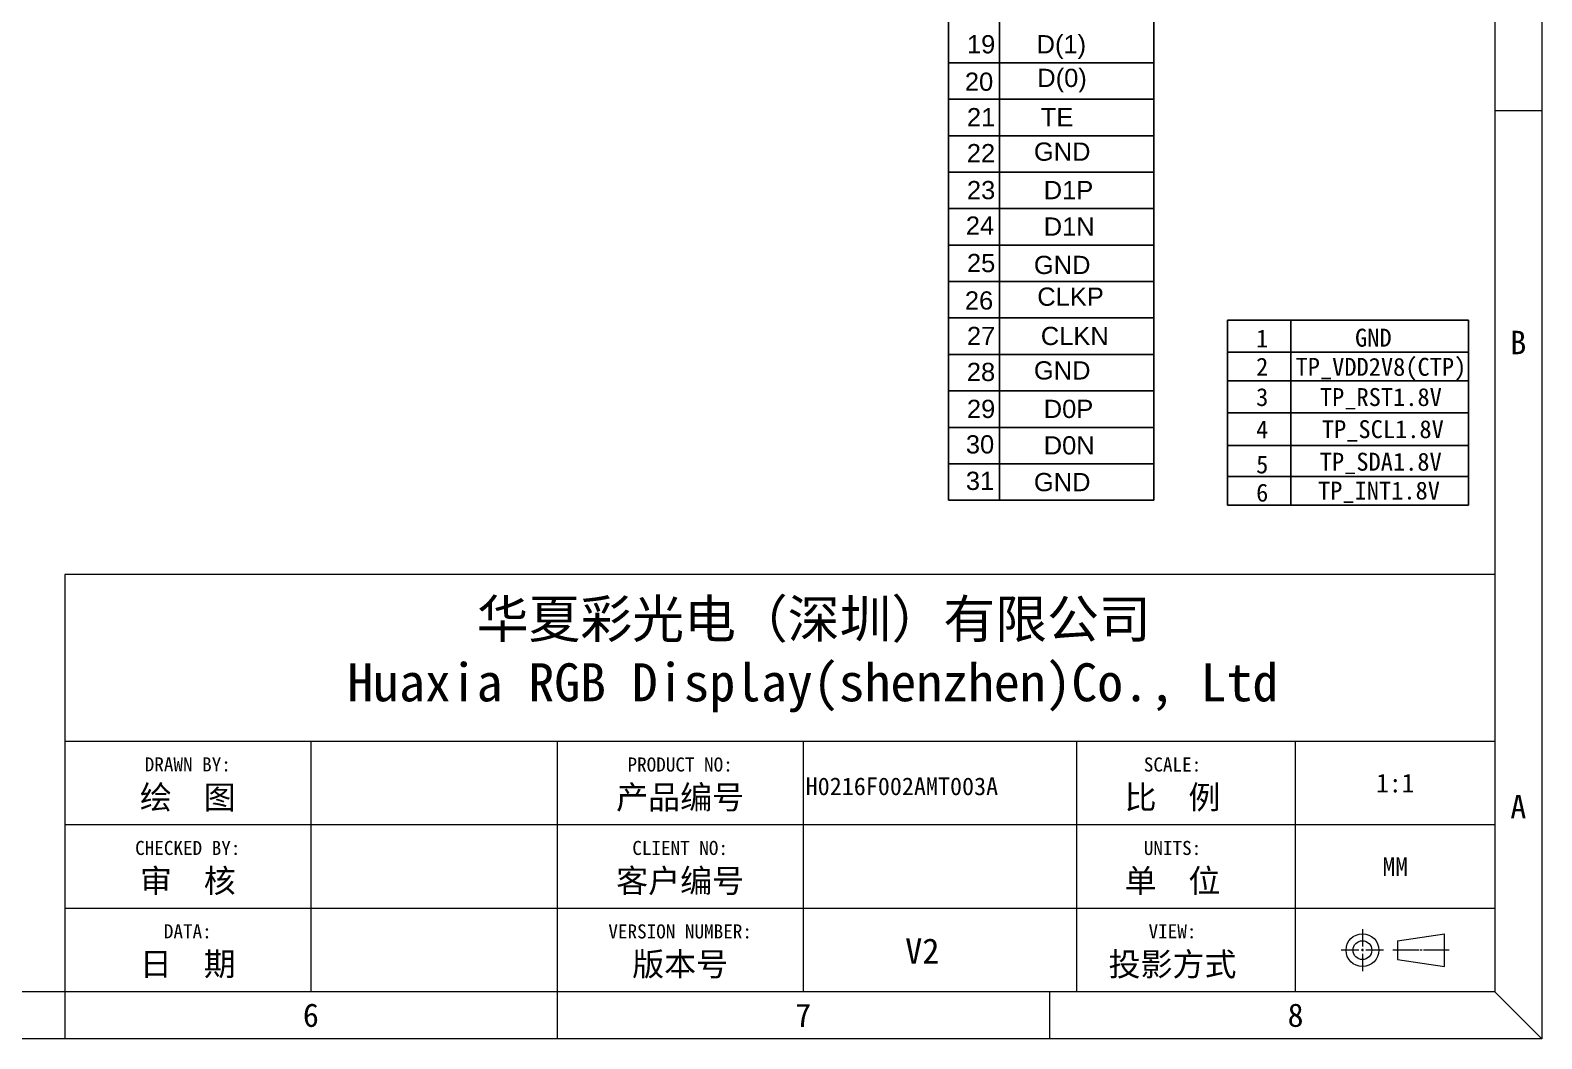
# Model space of a CAD drawing. Header units: millimetres. Extents: x 1773 to 2105, y 395 to 649.
# Drawn here: x 1977.6 to 2105, y 394.8 to 479.8 of the extents above; entities that cross this region are included whole.
import ezdxf
from ezdxf.enums import TextEntityAlignment as Align

# ---------------------------------------------------------------- set-up
doc = ezdxf.new("R2010")
doc.units = ezdxf.units.MM
doc.layers.add('dim', color=3, linetype='Continuous')
doc.layers.add('图框', color=7, linetype='Continuous')
doc.styles.add('Arial Regular', font='arial.ttf')
doc.styles.add('宋体', font='')
doc.styles.add('汉字', font='')
doc.styles.get('宋体').set_extended_font_data('SimSun')
doc.styles.get('汉字').set_extended_font_data('NSimSun')

# ---------------------------------------------------------------- blocks, each defined once
blk = doc.blocks.new('新块')
at = {"color": 1, "lineweight": 0}
blk.add_attdef('NAME', text='', height=5, dxfattribs=at).set_placement((0, 0), align=Align.MIDDLE)

msp = doc.modelspace()

# ---------------------------------------------------------------- linework, layer by layer
msp.add_line((2072.318, 440.208), (2072.318, 538.562))
at = {"lineweight": 0}
for p, q in [((2101.052, 473.071), (2105.004, 473.071)), ((2101.052, 419.875), (1980.511, 419.875)), ((2001.26, 419.875), (2001.26, 398.77)), ((2022.008, 419.875), (2022.008, 398.77)), ((2042.757, 419.875), (2042.757, 398.77)), ((2065.82, 398.77), (2065.82, 419.875)), ((2084.255, 398.77), (2084.255, 419.875)), ((2101.052, 412.84), (1980.511, 412.84)), ((2101.052, 405.805), (1980.511, 405.805)), ((2092.851, 403.078), (2096.803, 403.671)), ((2092.851, 403.078), (2092.851, 401.497)), ((2096.803, 400.904), (2096.803, 403.671)), ((2092.851, 401.497), (2096.803, 400.904)), ((1980.511, 398.77), (1980.511, 394.818)), ((2022.008, 398.77), (2022.008, 394.818)), ((2063.506, 398.77), (2063.506, 394.818)), ((2101.052, 398.77), (2105.004, 394.818))]:
    msp.add_line(p, q, dxfattribs=at)
at = {"color": 3}
for p, q in [((2078.514, 455.387), (2078.514, 439.793)), ((2078.514, 455.387), (2098.827, 455.387)), ((2083.863, 455.387), (2083.863, 439.793)), ((2083.863, 455.387), (2083.863, 439.793)), ((2098.827, 455.387), (2098.827, 439.793)), ((2078.514, 452.696), (2098.827, 452.696)), ((2078.514, 450.265), (2098.827, 450.265)), ((2078.514, 447.575), (2098.827, 447.575)), ((2078.514, 444.839), (2098.827, 444.839)), ((2078.514, 442.224), (2098.827, 442.224)), ((2078.514, 439.793), (2098.827, 439.793))]:
    msp.add_line(p, q, dxfattribs=at)
at = {"color": 1, "lineweight": 0}
for p, q in [((2089.887, 404.066), (2089.887, 402.584)), ((2089.59, 402.288), (2088.108, 402.288)), ((2089.986, 402.288), (2089.788, 402.288)), ((2089.887, 402.386), (2089.887, 402.189)), ((2089.887, 401.991), (2089.887, 400.509)), ((2091.665, 402.288), (2090.183, 402.288)), ((2094.629, 402.288), (2092.456, 402.288)), ((2094.926, 402.288), (2094.728, 402.288)), ((2097.198, 402.288), (2095.025, 402.288))]:
    msp.add_line(p, q, dxfattribs=at)
at = {"lineweight": 0}
for points in [[(1773.023, 629.576), (2105.004, 629.576), (2105.004, 394.818), (1773.023, 394.818)], [(1776.975, 625.624), (2101.052, 625.624), (2101.052, 398.77), (1776.975, 398.77)]]:
    msp.add_lwpolyline(points, close=True, dxfattribs=at)
msp.add_lwpolyline([(2101.052, 433.944), (1980.511, 433.944), (1980.511, 398.77)], dxfattribs=at)
for radius in [1.383, 0.79]:
    msp.add_circle((2089.887, 402.288), radius, dxfattribs=at)
at = {"layer": '图框', "color": 0}
for p, q in [((2054.99, 538.562), (2054.99, 440.208)), ((2059.293, 538.562), (2059.293, 440.208)), ((2054.99, 477.091), (2072.318, 477.091)), ((2054.99, 474.018), (2072.318, 474.018)), ((2054.99, 470.944), (2072.318, 470.944)), ((2054.99, 467.87), (2072.318, 467.87)), ((2054.99, 464.797), (2072.318, 464.797)), ((2054.99, 461.723), (2072.318, 461.723)), ((2054.99, 458.65), (2072.318, 458.65)), ((2054.99, 455.576), (2072.318, 455.576)), ((2054.99, 452.503), (2072.318, 452.503)), ((2054.99, 449.429), (2072.318, 449.429)), ((2054.99, 446.355), (2072.318, 446.355)), ((2054.99, 443.282), (2072.318, 443.282)), ((2054.99, 440.208), (2072.318, 440.208))]:
    msp.add_line(p, q, dxfattribs=at)
at = {"layer": '图框'}
msp.add_line((2072.318, 443.282), (2072.318, 538.562), dxfattribs=at)

# ---------------------------------------------------------------- block references
at = {"color": 4, "lineweight": 0}
ref = msp.add_blockref('新块', (1990.885, 415.211), dxfattribs=dict(at, xscale=0.790431641931491, yscale=0.7904316419320594, zscale=0.7904316419320887))
ref.add_attrib('DRAWN', 'DRAWN BY:', dxfattribs={"color": 4, "lineweight": 0, "height": 1.1856}).set_placement((1990.885, 417.938), align=Align.MIDDLE)
ref.add_attrib('HUITU', '绘  图', dxfattribs={"color": 4, "lineweight": 0, "height": 1.9761, "style": '宋体'}).set_placement((1990.885, 415.211), align=Align.MIDDLE)
ref = msp.add_blockref('新块', (2032.383, 415.211), dxfattribs=dict(at, xscale=0.790431641931491, yscale=0.7904316419320594, zscale=0.7904316419320887))
ref.add_attrib('DRAWN', 'PRODUCT NO:', dxfattribs={"color": 4, "lineweight": 0, "height": 1.18565}).set_placement((2032.383, 417.938), align=Align.MIDDLE)
ref.add_attrib('HUITU', '产品编号', dxfattribs={"color": 4, "lineweight": 0, "height": 1.9761, "style": '宋体'}).set_placement((2032.383, 415.211), align=Align.MIDDLE)
ref = msp.add_blockref('新块', (2073.881, 415.211), dxfattribs=dict(at, xscale=0.790431641931491, yscale=0.7904316419320594, zscale=0.7904316419320887))
ref.add_attrib('DRAWN', 'SCALE:', dxfattribs={"color": 4, "lineweight": 0, "height": 1.1856}).set_placement((2073.881, 417.938), align=Align.MIDDLE)
ref.add_attrib('HUITU', '比  例', dxfattribs={"color": 4, "lineweight": 0, "height": 1.9761, "style": '宋体'}).set_placement((2073.881, 415.211), align=Align.MIDDLE)
at = {"color": 1, "lineweight": 0}
ref = msp.add_blockref('新块', (2092.653, 416.357), dxfattribs=dict(at, xscale=0.790431641931491, yscale=0.7904316419320594, zscale=0.7904316419320887))
ref.add_attrib('SCALE', '1:1', dxfattribs={"color": 1, "lineweight": 0, "height": 1.5809}).set_placement((2092.653, 416.357), align=Align.MIDDLE)
at = {"color": 4, "lineweight": 0}
ref = msp.add_blockref('新块', (1990.885, 408.176), dxfattribs=dict(at, xscale=0.790431641931491, yscale=0.7904316419320594, zscale=0.7904316419320887))
ref.add_attrib('DRAWN', 'CHECKED BY:', dxfattribs={"color": 4, "lineweight": 0, "height": 1.18565, "style": '宋体'}).set_placement((1990.885, 410.903), align=Align.MIDDLE)
ref.add_attrib('HUITU', '审  核', dxfattribs={"color": 4, "lineweight": 0, "height": 1.9761, "style": '宋体'}).set_placement((1990.885, 408.176), align=Align.MIDDLE)
ref = msp.add_blockref('新块', (2032.383, 408.176), dxfattribs=dict(at, xscale=0.790431641931491, yscale=0.7904316419320594, zscale=0.7904316419320887))
ref.add_attrib('DRAWN', 'CLIENT NO:', dxfattribs={"color": 4, "lineweight": 0, "height": 1.1856}).set_placement((2032.383, 410.903), align=Align.MIDDLE)
ref.add_attrib('HUITU', '客户编号', dxfattribs={"color": 4, "lineweight": 0, "height": 1.9761, "style": '宋体'}).set_placement((2032.383, 408.176), align=Align.MIDDLE)
ref = msp.add_blockref('新块', (2073.881, 408.176), dxfattribs=dict(at, xscale=0.790431641931491, yscale=0.7904316419320594, zscale=0.7904316419320887))
ref.add_attrib('DRAWN', 'UNITS:', dxfattribs={"color": 4, "lineweight": 0, "height": 1.1856}).set_placement((2073.881, 410.903), align=Align.MIDDLE)
ref.add_attrib('HUITU', '单  位', dxfattribs={"color": 4, "lineweight": 0, "height": 1.9761, "style": '宋体'}).set_placement((2073.881, 408.176), align=Align.MIDDLE)
at = {"color": 1, "lineweight": 0}
ref = msp.add_blockref('新块', (2092.653, 409.322), dxfattribs=dict(at, xscale=0.790431641931491, yscale=0.7904316419320594, zscale=0.7904316419320887))
ref.add_attrib('UNITS', 'MM', dxfattribs={"color": 1, "lineweight": 0, "height": 1.5809}).set_placement((2092.653, 409.322), align=Align.MIDDLE)
at = {"color": 4, "lineweight": 0}
ref = msp.add_blockref('新块', (1990.885, 401.141), dxfattribs=dict(at, xscale=0.790431641931491, yscale=0.7904316419320594, zscale=0.7904316419320887))
ref.add_attrib('DRAWN', 'DATA:', dxfattribs={"color": 4, "lineweight": 0, "height": 1.1856, "style": '宋体'}).set_placement((1990.885, 403.868), align=Align.MIDDLE)
ref.add_attrib('HUITU', '日  期', dxfattribs={"color": 4, "lineweight": 0, "height": 1.9761, "style": '宋体'}).set_placement((1990.885, 401.141), align=Align.MIDDLE)
ref = msp.add_blockref('新块', (2032.383, 401.141), dxfattribs=dict(at, xscale=0.790431641931491, yscale=0.7904316419320594, zscale=0.7904316419320887))
ref.add_attrib('DRAWN', 'VERSION NUMBER:', dxfattribs={"color": 4, "lineweight": 0, "height": 1.18565, "style": '宋体'}).set_placement((2032.383, 403.868), align=Align.MIDDLE)
ref.add_attrib('HUITU', '版本号', dxfattribs={"color": 4, "lineweight": 0, "height": 1.9761, "style": '宋体'}).set_placement((2032.383, 401.141), align=Align.MIDDLE)
ref = msp.add_blockref('新块', (2073.881, 401.141), dxfattribs=dict(at, xscale=0.790431641931491, yscale=0.7904316419320594, zscale=0.7904316419320887))
ref.add_attrib('DRAWN', 'VIEW:', dxfattribs={"color": 4, "lineweight": 0, "height": 1.1856}).set_placement((2073.881, 403.868), align=Align.MIDDLE)
ref.add_attrib('HUITU', '投影方式', dxfattribs={"color": 4, "lineweight": 0, "height": 1.9761, "style": '宋体'}).set_placement((2073.881, 401.141), align=Align.MIDDLE)

# ---------------------------------------------------------------- texts
at = {"color": 3, "style": '汉字'}
for s, p in [('1', (2080.929, 453.093)), ('2', (2080.929, 450.718)), ('3', (2080.929, 448.155)), ('4', (2080.929, 445.429)), ('5', (2080.929, 442.478)), ('6', (2080.929, 440.101))]:
    msp.add_text(s, height=1.51, dxfattribs=at).set_placement(p)
for s, height, p in [('GND', 1.5108, (2090.81, 453.16)), ('TP_VDD2V8(CTP)', 1.51081, (2091.447, 450.704)), ('TP_RST1.8V', 1.5108, (2091.443, 448.157)), ('TP_SCL1.8V', 1.5108, (2091.607, 445.448)), ('TP_SDA1.8V', 1.5108, (2091.432, 442.706)), ('TP_INT1.8V', 1.5108, (2091.283, 440.274))]:
    msp.add_text(s, height=height, dxfattribs=at).set_placement(p, align=Align.CENTER)
at = {"color": 4, "lineweight": 0, "attachment_point": 1}
for s, insert, char_height, width in [('H0216F002AMT003A', (2042.963, 416.844), 1.49024, 5.54632), ('V2', (2051.347, 403.28), 2.1253, 7.91007)]:
    msp.add_mtext(s, dxfattribs=dict(at, insert=insert, char_height=char_height, width=width))
at = {"lineweight": 0}
for tag, text, p in [('B', 'B', (2103.028, 453.508)), ('A', 'A', (2103.028, 414.381)), ('6', '6', (2001.26, 396.794)), ('7', '7', (2042.757, 396.794)), ('8', '8', (2084.255, 396.794))]:
    msp.add_attdef(tag, text=text, height=1.976, dxfattribs=at).set_placement(p, align=Align.MIDDLE)
at = {"layer": 'dim', "linetype": 'ByBlock', "lineweight": 0, "insert": (2004.337, 431.811), "char_height": 3.20367, "width": 85.29899, "attachment_point": 1, "style": '宋体'}
msp.add_mtext('{\\fSimSun|b1|i0|c134|p2;\\C7;     华夏彩光电（深圳）有限公司\\PHuaxia RGB Display(shenzhen)Co., Ltd}', dxfattribs=at)
at = {"layer": '图框', "color": 0, "char_height": 1.5368, "attachment_point": 1, "style": 'Arial Regular'}
for s, insert, width in [('19', (2056.555, 479.419), 7.65058), ('D(1)', (2062.426, 479.419), 19.09305), ('D(0)', (2062.484, 476.584), 19.72781), ('20', (2056.383, 476.264), 7.63388), ('21', (2056.555, 473.272), 7.04923), ('TE', (2062.782, 473.272), 19.39372), ('22', (2056.546, 470.239), 7.60047), ('GND', (2062.199, 470.368), 12.3612), ('23', (2056.555, 467.125), 7.63388), ('D1P', (2063.027, 467.125), 19.72781), ('24', (2056.464, 464.133), 7.61717), ('D1N', (2063.027, 464.051), 12.3612), ('25', (2056.555, 460.978), 7.65058), ('GND', (2062.199, 460.817), 12.3612), ('26', (2056.383, 457.822), 7.63388), ('CLKP', (2062.484, 458.142), 19.72781), ('27', (2056.555, 454.83), 7.04923), ('CLKN', (2062.782, 454.83), 19.39372), ('28', (2056.546, 451.798), 7.60047), ('GND', (2062.199, 451.927), 12.3612), ('29', (2056.555, 448.683), 7.63388), ('D0P', (2063.027, 448.683), 19.72781), ('30', (2056.464, 445.692), 7.61717), ('D0N', (2063.027, 445.61), 12.3612), ('31', (2056.464, 442.618), 7.61717), ('GND', (2062.199, 442.513), 12.3612)]:
    msp.add_mtext(s, dxfattribs=dict(at, insert=insert, width=width))

doc.saveas('drawing.dxf')
